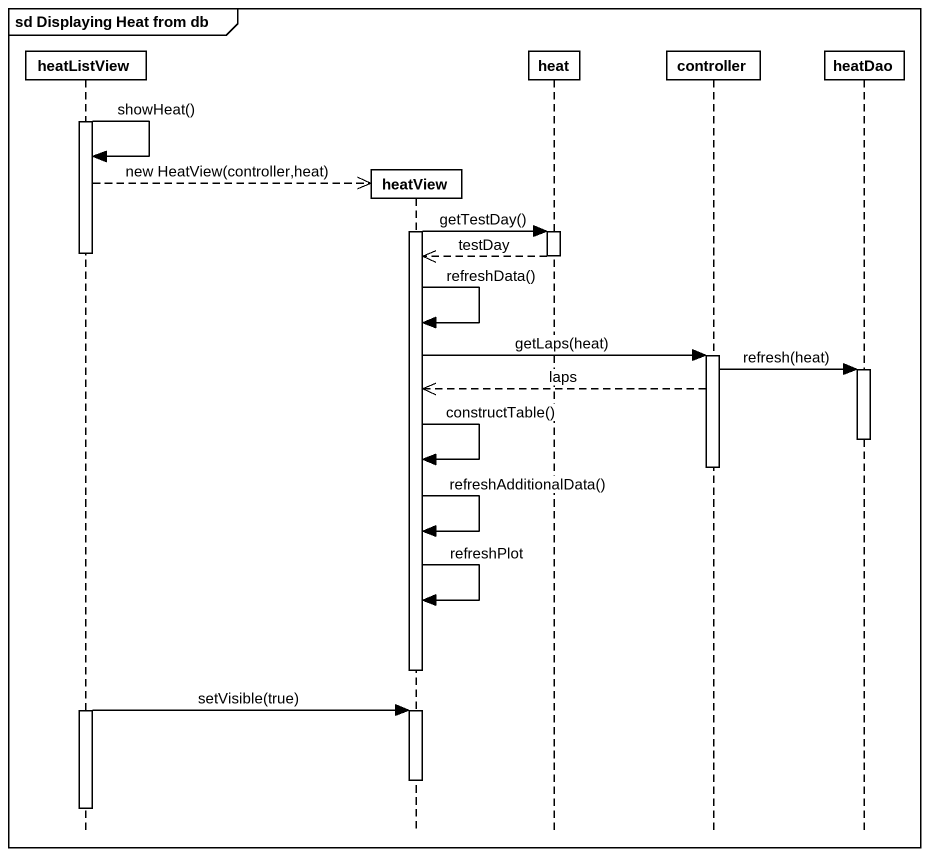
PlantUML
@startuml
mainframe sd Displaying Heat from db
hide footbox
participant heatListView
participant heatView
participant heat
participant controller
participant heatDao

activate heatListView
heatListView -> heatListView : showHeat()
heatListView -->> heatView ** : new HeatView(controller,heat)
activate heatView
heatView -> heat : getTestDay()
activate heat
deactivate heatListView
heat -->> heatView : testDay
deactivate heat
heatView -> heatView : refreshData()
heatView -> controller : getLaps(heat)
activate controller
controller -> heatDao : refresh(heat)
activate heatDao
controller -->> heatView : laps
deactivate heatDao
heatView -> heatView : constructTable()
deactivate controller
heatView -> heatView : refreshAdditionalData()
heatView -> heatView : refreshPlot
deactivate heatView
activate heatListView
heatListView -> heatView : setVisible(true)
activate heatView
deactivate heatView
deactivate heatListView
@enduml
